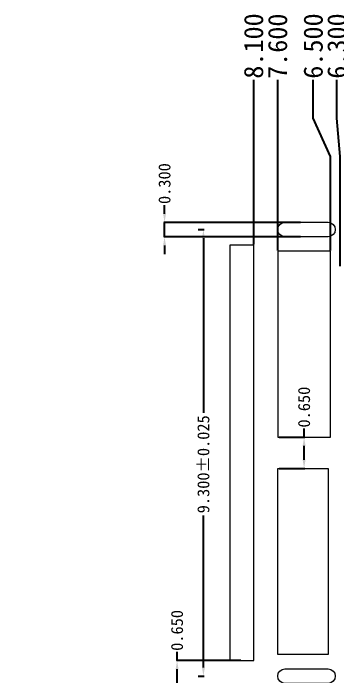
# Model space of a CAD drawing. Header units: millimetres. Extents: x 4471 to 10624, y 832 to 10725.
# Drawn here: x 4672.19 to 4678.95, y 1745.2 to 1759.02 of the extents above; entities that cross this region are included whole.
import ezdxf

# ---------------------------------------------------------------- set-up
doc = ezdxf.new("R2010")
doc.units = ezdxf.units.MM
doc.layers.add('DIM', color=4, linetype='Continuous', lineweight=18)
doc.styles.get("Standard").update_dxf_attribs({"font": 'SimSun.ttf'})
doc.dimstyles.new('ISO-25', dxfattribs={"dimtxt": 0.1, "dimasz": 0.08, "dimexe": 0.015, "dimexo": 0.015, "dimgap": 0.02, "dimtad": 0, "dimzin": 1, "dimdsep": 46, "dimtxsty": 'Standard', "dimcen": 0.1, "dimadec": 0, "dimazin": 0, "dimtfac": 1, "dimtmove": 0, "dimatfit": 3, "dimfxl": 1, "dimarcsym": 0})

# ---------------------------------------------------------------- blocks, each defined once
blk = doc.blocks.new('*D70')
at = {"layer": 'Defpoints', "color": 0, "transparency": 16777216}
for p in [(4678.439, 1757.631, 0.029), (4678.798, 1754.063, 0.029), (4685.298, 1751.183, 0.029)]:
    blk.add_point(p, dxfattribs=at)
at = {"layer": 'DIM', "color": 0, "lineweight": -2, "transparency": 16777216}
for p, q in [((4678.439, 1756.831), (4678.439, 1757.631)), ((4678.798, 1756.031), (4678.439, 1756.831)), ((4678.798, 1754.078), (4678.798, 1756.031))]:
    blk.add_line(p, q, dxfattribs=at)
at = {"layer": 'DIM', "color": 0, "lineweight": 9, "transparency": 16777216, "insert": (4678.439, 1758.334), "char_height": 0.4, "attachment_point": 5, "rotation": 90}
blk.add_mtext('6.500', dxfattribs=at)
blk = doc.blocks.new('*D71')
at = {"layer": 'Defpoints', "color": 0, "transparency": 16777216}
for p in [(4677.698, 1757.631, 0.029), (4677.698, 1754.063, 0.029), (4685.298, 1751.183, 0.029)]:
    blk.add_point(p, dxfattribs=at)
at = {"layer": 'DIM', "color": 0, "lineweight": -2, "transparency": 16777216}
blk.add_line((4677.698, 1754.078), (4677.698, 1757.631), dxfattribs=at)
at = {"layer": 'DIM', "color": 0, "lineweight": 9, "transparency": 16777216, "insert": (4677.698, 1758.33), "char_height": 0.4, "attachment_point": 5, "rotation": 90}
blk.add_mtext('7.600', dxfattribs=at)
blk = doc.blocks.new('*D72')
at = {"layer": 'Defpoints', "color": 0, "transparency": 16777216}
for p in [(4677.198, 1757.631, 0.029), (4677.198, 1754.188, 0.029), (4685.298, 1751.183, 0.029)]:
    blk.add_point(p, dxfattribs=at)
at = {"layer": 'DIM', "color": 0, "lineweight": -2, "transparency": 16777216}
blk.add_line((4677.198, 1754.203), (4677.198, 1757.631), dxfattribs=at)
at = {"layer": 'DIM', "color": 0, "lineweight": 9, "transparency": 16777216, "insert": (4677.198, 1758.335), "char_height": 0.4, "attachment_point": 5, "rotation": 90}
blk.add_mtext('8.100', dxfattribs=at)
blk = doc.blocks.new('*D94')
at = {"layer": 'Defpoints', "color": 0, "transparency": 16777216}
for p in [(4677.713, 1750.188, 0.029), (4678.248, 1750.188), (4677.713, 1749.538, 0.029)]:
    blk.add_point(p, dxfattribs=at)
at = {"layer": 'DIM', "color": 0, "lineweight": -2, "transparency": 16777216}
for p, q in [((4678.248, 1750.188), (4678.248, 1750.368)), ((4677.728, 1750.188), (4678.263, 1750.188)), ((4678.248, 1749.718), (4678.248, 1750.008)), ((4677.728, 1749.538), (4678.263, 1749.538))]:
    blk.add_line(p, q, dxfattribs=at)
at = {"layer": 'DIM', "color": 0, "transparency": 16777216}
for points in [[(4678.218, 1750.008), (4678.278, 1750.008), (4678.248, 1750.188)], [(4678.218, 1749.718), (4678.278, 1749.718), (4678.248, 1749.538)]]:
    blk.add_solid(points, dxfattribs=at)
at = {"layer": 'DIM', "color": 0, "lineweight": 9, "transparency": 16777216, "insert": (4678.248, 1750.815), "char_height": 0.25, "attachment_point": 5, "rotation": 90}
blk.add_mtext('0.650', dxfattribs=at)
blk = doc.blocks.new('*D98')
at = {"layer": 'Defpoints', "color": 0, "transparency": 16777216}
for p in [(4676.026, 1754.513), (4676.152, 1754.513), (4676.026, 1745.213)]:
    blk.add_point(p, dxfattribs=at)
at = {"layer": 'DIM', "color": 0, "lineweight": -2, "transparency": 16777216}
for p, q in [((4676.041, 1754.513), (4676.167, 1754.513)), ((4676.152, 1754.333), (4676.152, 1750.693)), ((4676.152, 1745.393), (4676.152, 1748.558)), ((4676.041, 1745.213), (4676.167, 1745.213))]:
    blk.add_line(p, q, dxfattribs=at)
at = {"layer": 'DIM', "color": 0, "transparency": 16777216}
for points in [[(4676.122, 1754.333), (4676.182, 1754.333), (4676.152, 1754.513)], [(4676.122, 1745.393), (4676.182, 1745.393), (4676.152, 1745.213)]]:
    blk.add_solid(points, dxfattribs=at)
at = {"layer": 'DIM', "color": 0, "lineweight": 9, "transparency": 16777216, "insert": (4676.152, 1749.625), "char_height": 0.25, "attachment_point": 5, "rotation": 90}
blk.add_mtext('9.300±0.025', dxfattribs=at)
blk = doc.blocks.new('*D107')
at = {"layer": 'Defpoints', "color": 0, "transparency": 16777216}
for p in [(4675.603, 1745.538), (4676.948, 1745.538, 0.029), (4676.948, 1744.888, 0.029)]:
    blk.add_point(p, dxfattribs=at)
at = {"layer": 'DIM', "color": 0, "lineweight": -2, "transparency": 16777216}
for p, q in [((4675.603, 1745.538), (4675.603, 1745.718)), ((4676.933, 1745.538), (4675.588, 1745.538)), ((4675.603, 1745.068), (4675.603, 1745.358)), ((4676.933, 1744.888), (4675.588, 1744.888))]:
    blk.add_line(p, q, dxfattribs=at)
at = {"layer": 'DIM', "color": 0, "transparency": 16777216}
for points in [[(4675.573, 1745.358), (4675.633, 1745.358), (4675.603, 1745.538)], [(4675.573, 1745.068), (4675.633, 1745.068), (4675.603, 1744.888)]]:
    blk.add_solid(points, dxfattribs=at)
at = {"layer": 'DIM', "color": 0, "lineweight": 9, "transparency": 16777216, "insert": (4675.603, 1746.165), "char_height": 0.25, "attachment_point": 5, "rotation": 90}
blk.add_mtext('0.650', dxfattribs=at)
blk = doc.blocks.new('*D109')
at = {"layer": 'Defpoints', "color": 0, "transparency": 16777216}
for p in [(4678.933, 1757.631, 0.029), (4678.998, 1753.738, 0.029), (4685.298, 1751.183, 0.029)]:
    blk.add_point(p, dxfattribs=at)
at = {"layer": 'DIM', "color": 0, "lineweight": -2, "transparency": 16777216}
for p, q in [((4678.933, 1756.831), (4678.933, 1757.631)), ((4678.998, 1756.031), (4678.933, 1756.831)), ((4678.998, 1753.753), (4678.998, 1756.031))]:
    blk.add_line(p, q, dxfattribs=at)
at = {"layer": 'DIM', "color": 0, "lineweight": 9, "transparency": 16777216, "insert": (4678.933, 1758.334), "char_height": 0.4, "attachment_point": 5, "rotation": 90}
blk.add_mtext('6.300', dxfattribs=at)
blk = doc.blocks.new('*D110')
at = {"layer": 'Defpoints', "color": 0, "transparency": 16777216}
for p in [(4675.342, 1754.663), (4678.185, 1754.663, 0.029), (4678.185, 1754.363, 0.029)]:
    blk.add_point(p, dxfattribs=at)
at = {"layer": 'DIM', "color": 0, "lineweight": -2, "transparency": 16777216}
for p, q in [((4675.342, 1754.843), (4675.342, 1755.023)), ((4678.17, 1754.663), (4675.327, 1754.663)), ((4675.342, 1754.363), (4675.342, 1754.663)), ((4678.17, 1754.363), (4675.327, 1754.363)), ((4675.342, 1754.183), (4675.342, 1754.003))]:
    blk.add_line(p, q, dxfattribs=at)
at = {"layer": 'DIM', "color": 0, "transparency": 16777216}
for points in [[(4675.312, 1754.843), (4675.372, 1754.843), (4675.342, 1754.663)], [(4675.312, 1754.183), (4675.372, 1754.183), (4675.342, 1754.363)]]:
    blk.add_solid(points, dxfattribs=at)
at = {"layer": 'DIM', "color": 0, "lineweight": 9, "transparency": 16777216, "insert": (4675.342, 1755.47), "char_height": 0.25, "attachment_point": 5, "rotation": 90}
blk.add_mtext('0.300', dxfattribs=at)

msp = doc.modelspace()

# ---------------------------------------------------------------- linework, layer by layer
at = {"lineweight": 9, "ltscale": 10, "elevation": 0.0291}
for points in [[(4678.7483, 1754.3631), (4677.8483, 1754.3631, -1), (4677.8483, 1754.6631), (4678.7483, 1754.6631, -1), (4678.7483, 1754.3631)], [(4678.7483, 1745.0631), (4677.8483, 1745.0631, -1), (4677.8483, 1745.3631), (4678.7483, 1745.3631, -1), (4678.7483, 1745.0631)]]:
    msp.add_lwpolyline(points, format="xyb", dxfattribs=at)
at = {"lineweight": 9, "elevation": 0.0291}
msp.add_lwpolyline([(4676.6983, 1745.5381), (4677.1983, 1745.5381), (4677.1983, 1754.1881), (4676.6983, 1754.1881)], close=True, dxfattribs=at)
at = {"lineweight": 9, "ltscale": 10, "elevation": 0.0291}
for points in [[(4677.6983, 1754.0631), (4677.6983, 1750.1881), (4678.7983, 1750.1881), (4678.7983, 1754.0631)], [(4677.6983, 1745.6631), (4677.6983, 1749.5381), (4678.7483, 1749.5381), (4678.7483, 1745.6631)]]:
    msp.add_lwpolyline(points, close=True, dxfattribs=at)

# ---------------------------------------------------------------- dimensions: what is measured, and where the dimension line sits
at = {"layer": 'DIM', "lineweight": 9}
for feature_location, offset, picture, middle in [((4677.1983, 1754.1881, 0.0291), (0, 3.4425), '*D72', (4677.1983, 1758.3351)), ((4677.6983, 1754.0631, 0.0291), (0, 3.5675), '*D71', (4677.6983, 1758.3295)), ((4678.7983, 1754.0631, 0.0291), (-0.359, 3.5675), '*D70', (4678.4393, 1758.3339)), ((4678.9983, 1753.7381, 0.0291), (-0.0654, 3.8925), '*D109', (4678.933, 1758.3339))]:
    dim = msp.add_ordinate_dim(feature_location=feature_location, offset=offset, dtype=1, origin=(4685.2983, 1751.1831, 0.0291), dimstyle='ISO-25', override={"dimtxt": 0.4, "dimasz": 0.4, "dimdec": 3, "dimfxl": 0.0072, "dimarcsym": 2}, dxfattribs=at)
    dim.commit()
    dim.dimension.update_dxf_attribs({"geometry": picture, "text_midpoint": middle})
for base, p1, p2, picture, middle in [((4675.3418, 1754.6631), (4678.1853, 1754.3631, 0.0291), (4678.1853, 1754.6631, 0.0291), '*D110', (4675.3418, 1755.4702)), ((4678.2483, 1750.1881, 0.0291), (4677.7133, 1749.5381, 0.0582), (4677.7133, 1750.1881, 0.0582), '*D94', (4678.2483, 1750.8152, 0.0291)), ((4675.6033, 1745.5381), (4676.9483, 1744.8881, 0.0291), (4676.9483, 1745.5381, 0.0291), '*D107', (4675.6033, 1746.1652))]:
    dim = msp.add_linear_dim(base=base, p1=p1, p2=p2, angle=90, dimstyle='ISO-25', override={"dimtxt": 0.25, "dimasz": 0.18, "dimdec": 3, "dimfxl": 0.0072, "dimarcsym": 2}, dxfattribs=at)
    dim.commit()
    dim.dimension.update_dxf_attribs({"geometry": picture, "text_midpoint": middle})
dim = msp.add_linear_dim(base=(4676.1522, 1754.5131), p1=(4676.0261, 1745.2131), p2=(4676.0261, 1754.5131), angle=90, dimstyle='ISO-25', override={"dimtxt": 0.25, "dimasz": 0.18, "dimdec": 3, "dimtol": 1, "dimtp": 0.025, "dimtm": 0.025, "dimtdec": 3, "dimfxl": 0.0072, "dimarcsym": 2}, dxfattribs=at)
dim.commit()
dim.dimension.update_dxf_attribs({"geometry": '*D98', "text_midpoint": (4676.1522, 1749.6255), "dimtype": 160})

doc.saveas('drawing.dxf')
